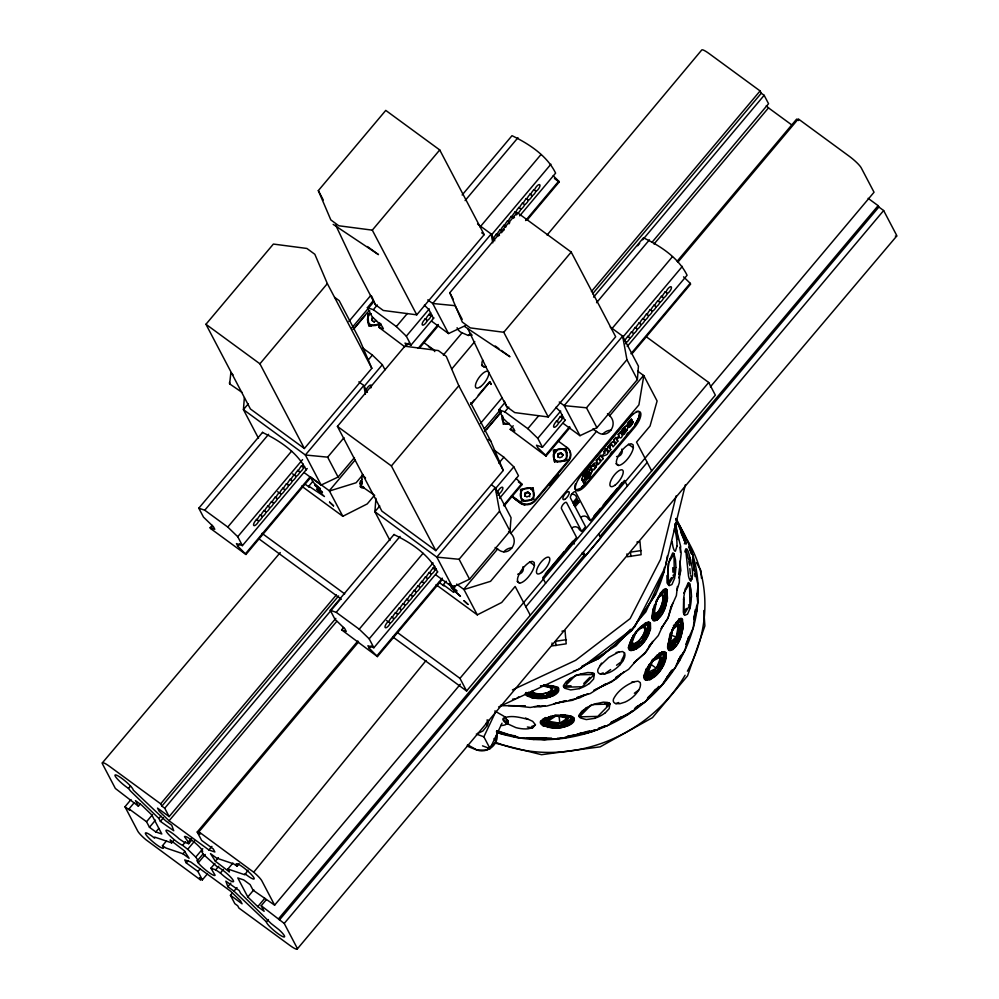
<?xml version="1.0" encoding="UTF-8"?>
<svg xmlns="http://www.w3.org/2000/svg" width="999" height="999" viewBox="0 0 999 999"><rect width="100%" height="100%" fill="white"/><g stroke="black" fill="none" stroke-linecap="round" stroke-linejoin="round"><path stroke-width="1.5" d="M685.689 549.512L688.536 576.248A16.446 3.034 87.4 0 0 690.946 580.881L692.544 575.749A16.446 3.921 79.2 0 0 691.483 564.085C690.671 561.6 687.112 541.108 684.864 551.947M680.094 561.463L679.308 582.667L676.96 590.047M680.419 552.372L680.644 546.316L674.962 523.688M674.4 531.343L674.525 528.259L675.948 534.428A16.446 3.921 79.2 0 1 676.96 546.053M689.772 565.609L690.084 557.904L688.573 559.89M247.977 870.154L244.905 874.799L227.909 869.03L232.929 863.061M244.355 397.714L243.431 409.615L258.504 438.311M375.936 498.351L374.887 511.738L389.96 540.447M435.801 574.875L452.609 587.187L469.555 579.195L510.014 531.068L511.051 517.682L495.267 487.612L491.558 484.89M563.174 423.376L579.982 435.689L596.927 427.697L637.387 379.583L638.436 366.183L622.639 336.114L610.264 327.048M660.302 593.056L664.822 589.847L666.458 590.971L667.045 599.537L665.771 605.594A16.446 6.706 -71.1 0 1 660.464 616.595L657.255 619.892L654.457 620.991A16.446 5.594 -62.9 0 1 652.035 616.395L653.134 608.453M676.985 546.103L675.374 551.236A16.446 3.034 87.4 0 1 672.964 546.69L672.015 541.433M668.056 569.929L667.757 582.429M683.628 599.575L683.328 612.062A16.434 4.433 -78.5 0 0 684.727 615.322L687.499 614.173L690.172 607.979M242.008 392.37L229.633 383.866L230.869 372.652L233.029 374.8M609.565 447.115L609.577 447.015A2.872 1.061 -53.8 0 0 609.577 447.402L610.751 449.625L608.591 452.197L607.38 449.962A6.031 2.223 -53.8 0 1 607.292 449.612A5.095 1.886 -53.8 0 1 607.28 449.213A4.346 1.611 -53.8 0 1 607.317 448.926A4.021 1.486 -53.8 0 1 607.817 447.44M664.447 567.345L663.923 571.89L645.841 611.863L636.638 622.327M677.409 586.513L676.373 595.604L670.766 608.004M678.771 574.388L679.457 568.331M679.807 565.297L681.168 553.171L679.844 547.127M695.329 609.602L693.281 627.784L685.789 644.33M696.865 595.966L698.064 585.352L692.432 559.64M650.174 627.584C648.601 637.674 641.483 648.925 630.869 650.636L629.083 649.787L628.321 647.814C630.968 637.974 637.861 625.948 648.339 623.126L649.687 624.288L650.174 627.584L643.493 638.985L633.366 650.361M659.178 653.071L663.361 652.684A16.446 5.757 -60.1 0 1 665.771 657.205L662.237 667.544A16.446 7.667 -55 0 1 654.208 677.135L649.887 679.67L646.365 680.282A16.446 6.344 -47.4 0 1 644.005 675.724L646.428 668.393M575.362 501.386L573.963 504.27L574.05 503.196L574.275 504.882L575.374 503.933L574.038 504.595L574.487 502.26L576.96 500.062L578.821 502.422L575.224 506.693L573.001 502.46L576.598 498.189A4.483 4.096 -27.7 0 0 571.378 494.368M637.637 371.091L643.806 375.661L638.91 404.87L490.559 581.318L463.986 589.535L456.618 584.09M651.997 618.231L654.357 605.132M653.096 617.282L661.9 609.715L665.322 590.796M656.68 599.762L653.271 618.706L663.186 610.177L666.87 589.81L665.584 589.335M667.819 646.415L670.192 633.316M667.557 647.876L668.831 648.339L672.252 629.42M676.261 637.05L678.508 624.587L672.452 629.795L670.192 642.27L676.261 637.05L670.641 634.989M668.656 646.927L677.472 639.36L680.893 620.429M668.831 648.339L678.746 639.822L682.429 619.442A16.459 4.658 -75.4 0 0 680.831 618.344L678.658 619.642L675.386 624.313A16.434 3.447 -68.1 0 0 672.065 631.231M371.903 320.092L372.377 317.557L372.302 320.854L371.903 320.092L374.338 322.352M525.187 492.932L525.112 496.228L525.187 492.932L527.709 491.895L530.144 494.155L527.709 491.895M529.67 496.69L529.745 493.394M558.154 453.721L558.079 457.018L558.154 453.721L560.676 452.684L563.111 454.945L560.676 452.684M562.712 454.183L562.237 456.718L559.715 457.754L557.679 456.256M629.495 424.775A8.566 3.172 -53.8 0 1 628.958 425.149A4.608 1.698 -53.8 0 1 628.696 425.324A3.659 1.349 -53.8 0 1 628.359 425.487A2.822 1.036 -53.8 0 1 628.021 425.574A2.46 0.912 -53.8 0 1 627.822 425.549L627.672 425.462A3.284 1.211 -53.8 0 1 627.522 425.174A3.109 1.149 -53.8 0 1 627.497 424.9A2.76 1.024 -53.8 0 1 627.534 424.587L627.459 424.4M582.255 478.359L582.217 478.059A7.318 2.71 -53.8 0 1 582.529 477.372L582.667 476.698A7.468 2.76 -53.8 0 1 587.075 470.379M676.123 495.879L660.539 559.378L630.107 618.643L575.674 660.314L512.437 689.934M685.401 484.69L664.984 567.844L634.552 627.11L580.119 668.781L498.613 706.967M669.867 559.403L672.702 552.996A16.459 3.272 90 0 1 673.988 553.97M685.426 589.048L688.261 582.642A16.459 3.272 90 0 1 689.547 583.616M630.057 422.065L629.82 422.952M671.228 606.206L668.006 618.106L661.326 628.433M678.87 577.959L680.881 570.516L679.919 561.288M678.221 660.626L684.902 650.287L688.523 636.912M693.756 617.582L697.777 602.709L696.815 593.481M652.846 611.525L657.242 599.75L662.649 591.146M625.474 429.732L625.299 430.519A2.772 1.024 -53.8 0 1 624.65 431.543A3.634 1.349 -53.8 0 1 624.4 431.868L623.863 432.33A4.358 1.611 -53.8 0 1 623.276 432.929M625.461 430.144L625.574 429.795A2.198 0.812 -53.8 0 0 625.611 429.495A3.059 1.136 -53.8 0 0 625.524 429.071A2.86 1.061 -53.8 0 0 625.337 428.883M629.358 425.874A3.159 1.174 -53.8 0 0 629.832 425.499A2.073 0.774 -53.8 0 0 630.319 425L630.681 424.038M674.6 578.334L671.927 584.527L669.168 585.664A16.434 4.433 -78.5 0 1 667.744 582.467M659.752 613.873L656.38 618.506L657.255 619.892L665.022 600.549A16.533 5.195 -69.3 0 0 665.197 590.496M670.666 649.562L673.438 648.451L680.581 630.194A16.533 5.195 -69.3 0 0 678.721 618.993M672.714 603.334L668.006 618.106L661.338 628.234M597.34 462.712L598.301 464.435L600.461 461.863L598.438 458.129L596.278 460.701L597.277 462.5L594.03 463.374C585.876 472.265 600.973 458.778 593.468 470.005C596.69 468.519 599.412 455.581 595.829 467.37M681.056 656.243L679.52 660.651L676.51 664.235M693.818 619.48L696.877 610.664L696.54 606.056M609.727 446.765L610.027 445.941A1.936 0.712 -53.8 0 1 610.289 445.579L610.539 445.304M362.125 483.204L361.089 485.989L374.7 495.342M629.095 646.153L633.566 634.777M648.738 623.888L642.032 640.946L628.533 647.577L629.62 648.351L636.326 631.281M629.62 648.351L643.119 641.72L650.386 623.239A16.459 5.719 -60.2 0 0 648.476 622.027M644.105 677.21L649.138 664.422M656.393 668.281L660.839 656.98L652.584 661.026L648.126 672.339L656.393 668.281L651.373 664.685M645.454 676.548L657.592 670.591L664.31 653.521M658.678 671.365L665.946 652.884L652.447 659.502L645.179 677.996L658.678 671.365L657.592 670.591M672.04 631.218L669.03 640.084L668.393 646.927A16.446 5.569 -64.1 0 0 670.641 649.6M634.415 681.593C625.948 684.964 617.682 690.721 613.511 699.025A16.446 6.656 -30.8 0 0 615.896 703.621L619.954 703.696L625.137 702.072A16.446 8.104 -38.2 0 0 635.327 694.63C638.049 691.408 641.545 687.075 640.259 682.604L638.061 681.168L631.63 682.18M362.063 481.68L361.089 485.989L362.337 474.787L365.559 477.997M582.717 476.835L582.754 476.76A7.468 2.76 -53.8 0 1 587.162 470.454M576.835 502.01L576.723 500.961L575.574 501.81L575.099 503.921L577.047 501.598M589.01 472.29A3.047 1.124 -53.8 0 0 588.748 472.115L591.146 468.494A7.468 2.76 -53.8 0 1 591.945 470.117A7.717 2.847 -53.8 0 1 591.87 470.754A7.468 2.76 -53.8 0 1 591.358 472.502L591.42 472.639A7.33 2.71 -53.8 0 1 591.046 473.464M662.662 625.923L658.291 635.576L649.088 646.041M680.806 655.356L675.187 667.757L667.007 677.06M648.189 635.489L650.586 628.796L650.386 623.239L638.236 629.208M663.748 665.134L666.146 658.441L665.946 652.884M502.01 723.189L490.047 748.601L483.866 736.825L495.829 711.413M632.742 421.815L632.842 421.965A2.997 1.111 -53.8 0 1 632.642 422.777L632.692 422.964A2.81 1.036 -53.8 0 1 632.529 423.364L632.467 423.501A3.072 1.136 -53.8 0 1 632.042 424.238M590.821 473.688L590.359 474.537A7.468 2.76 -53.8 0 1 586.913 478.883L584.265 483.791L583.154 481.78L585.751 477.185A3.047 1.124 -53.8 0 0 588.136 475.162A3.047 1.124 -53.8 0 0 589.11 472.527A3.222 1.186 -53.8 0 0 588.923 472.215A3.047 1.124 -53.8 0 0 588.661 472.052L588.748 472.115M645.491 671.291L648.463 666.146M662.837 607.467L667.045 599.537L665.022 600.549M678.408 637.112C681.568 632.305 685.102 625.099 681.293 619.73L680.381 619.492L675.861 622.702M627.035 429.832L626.81 430.232A5.969 2.21 -53.8 0 1 626.56 430.644A6.743 2.498 -53.8 0 1 625.099 432.629A9.191 3.397 -53.8 0 1 623.938 433.928L623.276 434.403A6.069 2.248 -53.8 0 1 622.752 434.852L622.389 433.778A6.494 2.398 -53.8 0 0 622.914 433.391L623.064 433.254A4.483 1.661 -53.8 0 0 623.376 432.992M636.363 649.013L638.823 644.53L634.015 648.388A16.533 6.106 -53.8 0 1 630.019 649.787M623.451 430.082L622.502 431.106A5.045 1.861 -53.8 0 0 622.24 431.493A6.256 2.31 -53.8 0 0 621.84 432.155L621.69 432.417M601.51 663.124L597.951 669.38A16.446 6.656 -30.8 0 0 600.337 673.975L604.395 674.063L609.577 672.427A16.446 8.104 -38.2 0 0 619.755 664.997M582.167 479.77A7.58 2.797 -53.8 0 0 582.679 480.744A7.468 2.76 -53.8 0 0 583.304 480.931L585.339 477.21A3.047 1.124 -53.8 0 1 585.052 476.098A3.134 1.161 -53.8 0 1 585.664 474.575A3.047 1.124 -53.8 0 1 586.188 473.826M585.476 477.197A3.047 1.124 -53.8 0 1 585.214 475.849A3.134 1.161 -53.8 0 1 585.639 474.837A3.047 1.124 -53.8 0 1 586.276 473.888A3.134 1.161 -53.8 0 1 586.788 473.264A3.047 1.124 -53.8 0 1 587.387 472.714A3.134 1.161 -53.8 0 1 588.349 472.127L590.921 467.557L589.822 465.546L587.062 470.417L589.822 465.546M584.265 483.791L583.241 481.843L585.839 477.247M654.382 674.175L649.575 678.034L649.887 679.67L659.053 668.618L665.746 657.23M609.977 446.228L610.127 446.004A1.936 0.712 -53.8 0 1 610.389 445.641L610.626 445.367A1.761 0.649 -53.8 0 1 611.001 444.992L611.475 444.717A1.773 0.662 -53.8 0 1 611.688 444.692M633.741 635.564L630.806 640.746L629.22 646.128A16.434 6.319 -47.5 0 0 630.469 649.288L635.214 649.113L641.708 644.542M649.3 665.209L646.365 670.391L644.792 675.774A16.434 6.319 -47.5 0 0 646.028 678.92L650.786 678.758L657.267 674.188M668.843 562.337L673.975 554.083L672.589 553.958M667.819 583.491L671.478 577.597M675.961 567.494L675.511 559.989L673.975 554.083L674.337 575.374L668.468 584.802L668.106 563.511M683.678 593.156L689.535 583.728L688.149 583.603M684.115 611.95L686.313 608.416M691.533 597.14L691.083 589.635L689.535 583.728L689.897 605.007L684.04 614.435L683.753 597.714M652.971 641.346L646.278 651.673L633.978 662.787M672.364 669.655L663.174 683.865L647.527 698.001M664.585 569.455A147.565 134.915 -27.7 0 1 655.556 594.393L632.192 629.857L599.45 658.054L584.015 665.322M652.16 642.17L644.642 653.571L634.115 662.637M655.556 594.393L631.743 630.369L598.289 658.803L581.693 666.395M671.291 670.841L661.088 686.263L648.401 697.052M678.096 660.564L684.902 650.287M608.891 445.704L608.741 445.929A5.082 1.886 -53.8 0 0 608.091 446.94M622.714 430.994L622.589 431.181A5.045 1.861 -53.8 0 0 622.202 431.768A6.256 2.31 -53.8 0 0 621.927 432.217M675.324 643.518L670.654 649.8M630.444 424.65L630.219 424.937A2.073 0.774 -53.8 0 1 629.732 425.437M631.718 424.725L631.368 424.987A5.27 1.948 -53.8 0 1 631.018 425.586A4.983 1.836 -53.8 0 1 630.444 426.211A4.158 1.536 -53.8 0 1 630.032 426.598L629.882 426.723A5.07 1.873 -53.8 0 1 629.308 427.147A6.094 2.248 -53.8 0 1 629.02 427.335L628.933 427.26A6.094 2.248 -53.8 0 0 629.37 426.985A5.07 1.873 -53.8 0 0 629.795 426.648L629.932 426.536A4.158 1.536 -53.8 0 0 630.357 426.148A4.783 1.773 -53.8 0 0 630.931 425.524M655.094 620.154L656.38 618.506A16.533 5.195 -69.3 0 1 654.283 620.129M460.364 684.228L274.625 905.144L261.813 880.756A12.75 2.11 40.1 0 0 253.696 872.214L426.024 660.576M623.813 428.084A7.88 2.91 -53.8 0 0 623.239 428.733L621.815 430.419A6.768 2.51 -53.8 0 0 621.39 431.093M623.164 428.833L622.777 429.308A8.154 3.022 -53.8 0 0 622.227 430.02L621.615 430.944A5.757 2.123 -53.8 0 0 621.116 431.793L621.628 432.767M619.792 664.997C622.477 661.738 625.986 657.442 624.7 652.971L622.502 651.523L616.071 652.534M599.987 665.671L608.766 657.417L618.856 651.947M547.077 235.065L701.773 49.95A12.75 2.11 40.1 0 1 709.128 53.596L760.089 90.934L761.288 93.219L764.148 95.317L768.556 103.709L652.085 242.22M297.227 949.05L696.64 472.564L896.64 236.139M205.944 324.275L273.376 244.068L306.868 248.451L314.835 254.283L327.347 283.616L371.815 368.306L304.383 448.514L250.412 408.966L205.944 324.275L259.915 363.811L304.383 448.514M416.77 314.835L372.302 230.145L338.811 225.774L330.844 219.93L318.331 190.609L385.764 110.402L439.735 149.95L484.203 234.64L416.77 314.835L383.279 310.464L375.312 304.633L355.194 266.308L335.652 225.05M259.915 363.811L327.347 283.616M372.302 230.145L439.735 149.95M248.301 403.821L243.431 409.615L305.369 454.995L321.154 485.052L338.087 477.06L354.47 457.579M348.888 321.478L370.741 295.492M212.15 525.324L210.152 527.709L214.785 529.283L213.449 526.748L203.484 517.107L198.801 508.191L262.637 432.28M380.744 324.825L378.733 327.21L383.366 328.783L382.03 326.248L372.065 316.596L367.395 307.68L373.376 300.562M462.137 195.005L512 135.689C528.883 143.781 547.14 155.682 555.606 173.127L519.705 215.834M351.873 327.859L372.577 303.234M353.059 329.495L366.633 313.349A10.39 9.503 -27.7 0 1 369.755 310.789M354.071 328.646L364.735 315.959M198.801 508.191L204.77 510.214L268.594 434.303M367.395 307.68L373.351 309.702L377.335 304.957M465.097 200.587L517.957 137.712M310.789 477.372L245.966 554.47L210.577 528.533L212.575 526.161M307.242 468.531L242.42 545.629L237.737 536.713L227.772 527.06L291.596 451.148M368.394 359.815L372.377 355.07L362.687 347.977M433.941 317.844L411.001 345.117L406.318 336.201L396.353 326.561L407.33 313.511M480.132 226.923L540.958 154.57M237.737 536.713L302.56 459.615M364.398 386.076L382.342 364.722L372.377 355.07M406.318 336.201L429.258 308.928M491.083 235.389L550.924 164.211M337.412 426.398L404.845 346.203L438.336 350.574L446.303 356.418L458.816 385.739L503.271 470.442L435.839 550.636L381.868 511.101L337.412 426.398L391.383 465.946L435.839 550.636M548.239 416.97L503.771 332.28L470.279 327.897L462.312 322.065L449.8 292.732L517.232 212.525L571.203 252.073L615.671 336.763L548.239 416.97L514.735 412.587L506.78 406.755L486.65 368.431L467.769 328.546M245.966 554.47L237.787 546.141L239.797 543.756M408.379 343.244L406.368 345.642L405.032 343.094L411.001 345.117M245.542 553.646L309.802 477.21M418.144 348.364L438.224 324.475M525.586 220.567L558.728 181.156L553.196 175.787M358.853 381.855L363.811 385.489L305.369 454.995L327.647 457.155L344.018 437.687M419.543 348.039L438.486 325.499M527.247 219.93L559.165 181.98L558.728 181.156M304.608 483.791L309.415 487.312L308.816 486.163L312.712 481.53M373.963 495.904L367.22 503.933L342.819 516.296L329.295 490.746L355.207 459.927M443.356 355.095L462.087 332.817L467.594 335.189L472.215 335.102M363.024 474.525L356.106 482.754L329.52 490.971M452.035 368.656L474.787 341.596M391.383 465.946L458.816 385.739M503.771 332.28L571.203 252.073M128.496 788.411A11.788 1.948 40.1 0 1 115.459 776.56A11.788 1.948 40.1 0 1 122.627 778.995A11.788 1.948 40.1 0 1 133.179 789.997L165.609 820.741L171.741 825.236L173.739 830.731L160.402 821.39L158.866 818.456L130.457 790.958L128.496 788.411L130.507 786.026M207.38 873.9L202.36 879.882L199.488 877.771L200.687 880.069L145.891 839.697A12.75 2.11 40.1 0 1 137.775 831.156L124.962 806.755L130.994 799.587M379.757 505.956L374.887 511.738L436.825 557.117L452.609 587.187M124.962 806.755L129.745 810.264L129.021 808.89L134.041 802.921M470.641 404.245L474.425 399.75M478.209 395.254L489.56 381.743L491.008 384.503M471.141 404.333L490.059 381.83L491.233 384.053M335.814 618.381L169.143 816.608L164.748 808.228L161.875 806.131L160.677 803.833L109.715 766.495A12.75 2.11 40.1 0 0 102.56 764.073L115.36 788.461L138.374 806.168L140.384 803.783M160.677 803.833L336.376 594.867M480.369 423.588L502.222 397.602M591.408 291.546L760.089 90.934M138.374 806.168L135.452 800.611L141.833 805.269L151.798 814.922L161.801 833.978L155.832 831.955L149.463 827.284L146.541 821.727L152.572 814.56M161.875 806.131L338.586 595.953M592.607 293.831L761.288 93.219M343.619 627.459L341.608 629.845L346.241 631.418L344.917 628.87L334.952 619.23L330.269 610.314L394.093 534.403M513.211 425.761L510.189 429.333L514.835 430.906L513.498 428.371L503.533 418.731L498.851 409.815L504.832 402.697M593.593 297.128L643.456 237.824C660.351 245.916 678.596 257.804 687.075 275.262L627.235 346.428M164.748 808.228L340.447 599.25M637.649 245.779L639.647 243.394M642.669 239.81L764.148 95.317M149.463 827.284L155.494 820.117M484.365 428.758L500.137 410.002M158.866 818.456L160.876 816.071M484.615 431.518L501.098 411.913M486.588 429.508L501.136 412.212M160.402 821.39L163.424 817.806M330.269 610.314L336.226 612.337L400.062 536.426M498.851 409.815L504.807 411.838L508.803 407.093M596.565 302.709L649.425 239.847M155.832 831.955L158.841 828.371M357.879 640.971L197.228 832.03L201.636 840.409L213.262 848.925L214.86 851.985L208.891 849.962L169.081 820.791L336.75 621.366M654.033 244.018L768.493 107.88L766.283 105.744M173.689 840.484L171.691 842.869L154.683 837.1L154.62 838.173A11.788 1.948 40.1 0 0 145.479 833.753A11.788 1.948 40.1 0 0 157.467 845.354A11.788 1.948 40.1 0 0 162.45 845.741L166.458 840.958M437.699 571.84L373.876 647.752L369.193 638.836L359.228 629.195L423.064 553.284M498.851 463.136L503.846 457.205L494.155 450.112M565.397 419.967L542.457 447.252L537.787 438.336L527.822 428.683L538.786 415.634M611.588 329.058L672.427 256.693M191.708 840.109L188.699 843.693L183.878 842.057L179.221 838.91A11.788 1.948 40.1 0 0 167.183 830.256A11.788 1.948 40.1 0 0 170.242 836.101A11.788 1.948 40.1 0 0 182.58 845.304L185.589 841.72M188.699 843.693L188.361 842.02L191.383 838.436M677.16 261.226L796.64 119.118L798.551 120.529M197.228 832.03L200.1 834.128L198.901 831.842L358.541 641.97M677.821 262.238L798.313 118.931L849.275 156.281A12.75 2.11 40.1 0 1 861.225 167.844L874.038 192.245L710.376 386.888M162.45 845.741L165.959 848.014L182.967 853.783L184.965 851.398M214.91 863.436L210.889 868.206L215.097 875.211A11.788 1.948 40.1 0 1 208.217 872.002A11.788 1.948 40.1 0 1 198.214 862.836L196.89 860.564L197.864 860.102L195.742 857.105L187.687 849.312L194.718 840.958M369.193 638.836L433.029 562.924M494.855 489.385L513.811 466.845L503.846 457.205M537.787 438.336L560.714 411.051M622.552 337.512L682.392 266.346M202.36 879.882L197.952 871.49L186.326 862.974L188.336 860.589M442.257 579.495L377.435 656.593L369.255 648.276L371.253 645.878M195.742 857.105L202.772 848.75M499.537 498.301L518.481 475.761L513.811 466.845M197.864 860.102L202.884 854.133M208.891 849.962L211.913 846.378M198.214 862.836L205.245 854.482M376.998 655.769L442.27 578.134M503.571 505.394L521.603 483.778L516.071 478.421M569.954 427.622L546.016 456.093L545.579 455.269L569.68 426.598M630.943 353.746L690.197 283.279L683.553 276.848M459.103 559.29L499.562 511.163L495.267 487.612L436.825 557.117L459.103 559.29L469.555 579.195M559.253 401.998L564.198 405.631L586.475 407.792L626.935 359.677L622.639 336.114L564.198 405.631L579.982 435.689M504.083 505.956L522.04 484.602L521.603 483.778M632.779 352.897L690.621 284.103L690.197 283.279M197.952 871.49L199.962 869.105M439.061 582.355L443.868 585.876L443.269 584.727L446.191 581.256M227.909 869.03L229.445 871.965L215.384 861.238L218.394 857.654M210.889 868.206L215.709 869.842L218.719 866.258M215.709 869.842L220.367 873.001L223.389 869.417M549.25 485.264L557.979 474.887M549.438 485.389L552.347 481.93M555.257 478.471L558.154 475.012M463.761 589.31L497.639 549.013C508.191 558.354 520.279 542.407 510.789 533.379A10.627 9.715 -27.7 0 0 508.566 531.456M510.789 533.379L596.54 431.381C607.092 440.721 619.193 424.775 609.69 415.746A10.627 9.715 -27.7 0 0 607.467 413.823M609.69 415.746L643.581 375.449M215.384 861.238L210.502 853.633L216.633 858.116L233.629 863.885L237.15 866.17L239.148 863.773M227.847 886.675L225.849 881.168L239.186 890.521L240.722 893.456L271.091 923.501L279.146 929.844A11.788 1.948 40.1 0 1 284.29 936.987A11.788 1.948 40.1 0 1 274.188 930.693A11.788 1.948 40.1 0 1 266.408 921.915L233.978 891.158L227.847 886.675L230.856 883.091M583.953 470.941L585.951 468.568M588.948 465.01L590.946 462.624M594.942 457.879L596.94 455.494M599.937 451.935L601.935 449.562M604.932 445.991L606.93 443.618M610.926 438.861L612.924 436.488M615.921 432.929L617.919 430.544M620.916 426.985L622.914 424.612M625.911 421.041L627.909 418.668M266.233 899.762L261.214 905.731L284.228 923.438L297.028 947.839A12.75 2.11 40.1 0 1 289.872 945.404L238.911 908.066L237.712 905.781L234.852 903.683L230.444 895.291L232.455 892.906M233.978 891.158L236.988 887.574M606.031 449.113L608.041 452.834C607.654 456.356 599.537 454.995 603.084 458.741L600.923 461.138L599 457.467L600.849 455.282C603.683 458.404 608.578 442.033 604.045 451.635M613.673 440.022L615.684 443.756L613.673 440.022L615.834 437.462L616.645 438.911L619.018 436.088L618.206 434.627L620.454 432.13L618.206 434.627M591.545 466.508L594.118 463.449M598.538 458.204L596.278 460.701M613.761 440.097L615.921 437.525M616.645 438.911L619.018 436.088M615.596 443.693L617.844 441.183L617.057 439.785C619.43 434.066 620.067 441.133 622.377 435.789L620.367 432.067M613.136 441.758L613.236 441.745A3.834 1.411 -53.8 0 1 613.511 441.758L613.686 441.845A5.557 2.06 -53.8 0 1 613.998 442.157L615.197 444.33L613.036 446.903L611.825 444.755M589.385 478.808L591.383 476.436M610.364 453.858L612.362 451.486M626.348 434.852L628.346 432.48M261.214 905.731L264.136 911.3L257.767 906.63L247.802 896.99L253.821 889.822M257.767 906.63L264.785 898.276M545.342 573.888L564.26 551.386M566.146 549.138L572.764 541.271L574.213 544.018M593.743 516.308L600.374 508.441M603.209 505.069L617.394 488.186M619.293 485.939L622.127 482.567M572.04 527.797A4.845 4.421 -27.7 0 1 579.408 529.707L581.668 531.368L585.564 526.735L570.466 497.977A4.008 1.486 -53.8 0 1 572.252 493.506A4.008 1.486 -53.8 0 1 575.561 491.92L590.659 520.666L624.525 480.394L627.434 485.939M708.703 382.48L715.346 395.142L466.595 690.996L459.952 678.346L708.703 382.48L646.078 336.601M525.836 606.78L647.215 462.412M266.408 921.915L268.419 919.517M278.733 918.568L584.964 554.358M600.024 536.438L878.133 205.669L868.131 198.326M581.668 553.234L585.352 555.931L600.649 537.762L598.638 533.941M279.445 919.942L878.858 207.03L878.133 205.669M284.228 923.438L883.64 210.539L878.858 207.03M647.439 698.825L655.469 689.285M609.602 444.78L610.052 444.255A8.342 3.084 -53.8 0 1 610.664 443.581L610.851 443.381A5.919 2.185 -53.8 0 1 611.388 442.869A5.195 1.923 -53.8 0 1 611.863 442.457L612.012 442.345A3.884 1.436 -53.8 0 1 613.036 441.783L613.324 441.808A3.834 1.411 -53.8 0 1 613.598 441.82M102.36 762.861L280.244 552.572M678.209 620.791L671.44 632.404L667.632 646.003A16.446 5.594 -62.9 0 0 670.017 650.611L672.814 649.537L676.036 646.266A16.446 6.706 -71.1 0 0 681.306 635.239L682.617 629.183L680.581 630.194M643.493 638.985L649.163 632.392L647.09 632.829A16.533 6.106 -53.8 0 0 648.613 623.501M659.053 668.618L664.722 662.025L662.662 662.474A16.533 6.106 -53.8 0 0 661.788 651.81M630.494 629.308L616.183 645.591L577.759 669.867L573.401 671.116M636.813 660.002L628.633 669.305L615.821 677.397M658.828 686.363L645.529 701.485L635.277 707.966M630.182 421.74L630.381 421.678A3.721 1.374 -53.8 0 1 630.756 421.303A4.908 1.811 -53.8 0 1 631.493 420.679A6.606 2.435 -53.8 0 1 631.83 420.442L631.256 419.38A6.718 2.485 -53.8 0 0 630.569 419.992A7.43 2.747 -53.8 0 0 630.019 420.554L629.832 420.754A9.715 3.596 -53.8 0 0 629.158 421.528M577.872 500.611L577.235 501.298L577.709 500.224L576.598 498.189M566.433 682.929L570.466 678.821M571.041 685.814L563.399 686.001L563.886 687.225L574.999 675.923M583.766 683.491L589.822 677.334M593.856 673.226L594.343 674.437L582.23 686.763L563.886 687.225M587.037 707.429L578.958 715.646L579.445 716.857L597.789 716.395L609.914 704.083L609.427 702.871L604.832 702.984M579.445 716.857L591.57 704.545M606.393 705.943L608.416 703.895M640.671 626.947L645.491 622.976L648.501 622.002M656.231 656.593L661.051 652.622L664.06 651.648A16.459 5.719 -60.2 0 1 665.971 652.846M623.738 434.115L623.364 434.465A6.069 2.248 -53.8 0 1 622.839 434.915L622.839 434.915M623.925 671.877L616.096 678.945L595.904 689.447M640.821 704.07L632.991 711.138L611.45 722.327M673.438 648.451L677.397 644.043A16.434 6.756 -71.7 0 0 680.843 637.175L683.054 628.021L682.429 619.442L672.514 627.971M495.854 736.226L495.916 742.02L486.525 750.137L476.91 749.999A177.085 161.9 -27.7 0 1 467.033 746.003M660.089 594.068L664.485 590.284M658.054 597.377L666.87 589.81L667.494 598.376L665.247 607.517A16.434 6.756 -71.7 0 1 661.837 614.435L657.879 618.818L655.107 619.917M673.438 625.611L681.156 618.98M621.253 673.713L611.9 681.768L593.668 690.359M632.255 710.776L627.634 714.697L611.038 722.302M634.552 708.815L638.011 705.868M545.442 717.532L540.659 721.116A16.446 5.919 1.6 0 0 543.069 725.699L553.508 728.221A16.446 7.755 -4 0 0 565.859 726.36L570.429 724.013L572.902 721.266L572.939 718.693L570.441 716.695L563.086 714.909M589.285 683.666L593.606 679.058L594.343 674.437A16.459 6.631 -27.9 0 0 591.982 672.814M604.845 713.298L609.165 708.691L609.914 704.083A16.459 6.631 -27.9 0 0 607.542 702.447L603.396 702.16L596.391 703.671M631.505 419.305L631.343 419.443A6.718 2.485 -53.8 0 0 630.656 420.067A7.43 2.747 -53.8 0 0 630.107 420.616L629.919 420.816A9.715 3.596 -53.8 0 0 629.245 421.59A6.181 2.285 -53.8 0 0 628.808 422.14A4.183 1.548 -53.8 0 0 628.433 422.652A3.272 1.211 -53.8 0 0 627.896 423.564M548.988 717.856L546.903 719.517A10.115 3.821 -5 0 0 558.541 723.401A10.115 3.821 -5 0 0 564.735 716.87L561.326 716.021A10.115 3.821 -5 0 0 550.037 717.369M378.409 324.875L380.057 323.589M556.868 450.674L553.796 454.67L553.558 450.362L565.821 448.539L566.97 452.709M564.185 461.038L565.834 459.74M531.218 500.249L532.867 498.951M656.493 656.58L660.327 653.646L663.361 652.684M517.057 698.139L518.731 696.89M629.832 424.388L629.395 424.712A8.566 3.172 -53.8 0 1 628.87 425.087M616.558 665.247L623.251 660.339L621.303 660.214M634.353 693.256L638.811 689.984M631.006 422.003L630.019 422.727M604.395 674.063L610.626 669.567M646.365 680.282L649.575 678.034A16.533 6.106 -53.8 0 1 645.579 679.432M632.03 420.304L631.73 420.379A6.606 2.435 -53.8 0 0 631.405 420.616A4.908 1.811 -53.8 0 0 630.806 421.116A3.721 1.374 -53.8 0 0 630.294 421.615M526.161 692.482L526.286 693.793L528.896 692.107M527.634 692.732L545.429 695.866L558.478 687.399M526.286 693.793L545.554 697.19L558.616 688.723C559.852 692.295 555.506 694.642 552.872 695.953M568.443 725.599C571.066 724.275 575.424 721.927 574.175 718.368L561.126 726.835L541.845 723.438L541.72 722.115L550.849 716.196M541.845 723.438L553.596 715.821M559.79 723.214L567.769 718.031L555.981 715.958L547.989 721.128L559.79 723.214L559.04 715.571M541.72 722.115L560.988 725.511L572.739 717.894M570.666 678.483L566.296 681.555L563.661 685.289A16.434 6.518 -14.9 0 0 564.822 688.286L570.716 689.934L579.495 688.648M586.226 708.129L581.855 711.201L579.233 714.934A16.434 6.518 -14.9 0 0 580.382 717.919L586.276 719.58L595.067 718.293M605.569 683.865L590.209 693.581L577.147 697.339M621.191 716.857L607.105 725.761L598.401 728.271M629.857 422.827L631.093 422.065A5.907 2.185 -53.8 0 1 631.405 421.853A4.483 1.661 -53.8 0 1 631.78 421.64M629.02 427.335L628.983 425.986A5.02 1.861 -53.8 0 0 629.27 425.811M628.92 426.148L629.07 426.061A5.02 1.861 -53.8 0 0 629.482 425.786M594.867 730.094L592.182 731.593L579.832 733.241M636.4 706.892L644.442 702.409M587.824 693.643L579.745 697.839L569.168 700.262M604.72 725.823L596.64 730.032L564.922 737.287M436.088 584.677L477.285 614.86L501.673 602.497L515.159 586.45L530.282 615.247M641.208 626.435L647.951 623.126M655.419 656.743L663.511 652.772M431.718 321.253L448.526 333.566L465.472 325.574M583.841 694.979L572.614 700.274L555.956 703.096M656.655 655.356L660.327 653.646M477.634 733.466L482.829 731.043L487.262 725.549A14.585 13.324 -27.7 0 0 488.573 720.316M378.746 324.987L381.056 323.926M564.522 461.151L566.833 460.077L565.821 448.539L562 449.075M594.455 729.894L587.537 733.066L567.507 736.151M543.156 719.03L553.721 716.021L566.033 715.634M550.337 696.74L554.87 694.367L557.342 691.62L557.367 689.048L554.882 687.05L546.053 684.902M684.278 543.793L685.589 543.231L684.34 539.185M373.938 321.591L376.461 320.554M558.553 454.483L561.076 453.446M525.586 493.693L528.109 492.657M529.27 495.929L526.748 496.965L524.712 495.467M600.312 674L603.221 672.876M615.871 703.646L618.781 702.522M525.037 693.855A16.446 5.919 1.6 0 0 527.497 696.053L532.005 697.777L547.714 695.379L553.596 693.269A16.533 6.256 -5 0 0 557.255 687.724M556.081 726.086L548.988 725.911L547.564 727.409L563.274 725.012L569.155 722.901A16.533 6.256 -5 0 0 572.814 717.369M631.892 421.478L632.08 421.516A2.997 1.111 -53.8 0 1 632.504 421.503L632.604 421.528A3.447 1.274 -53.8 0 1 632.717 421.74L632.854 422.053A2.997 1.111 -53.8 0 1 632.742 422.839M549 717.132L544.418 718.93L541.645 721.678A16.434 5.944 1.2 0 0 542.807 724.575L548.826 727.322L557.991 728.034M591.458 466.446L595.092 465.309M580.831 674.025L587.837 672.514L592.032 672.777M565.534 700.674L546.678 706.106L537.462 706.018M589.685 730.769L563.573 738.286L557.43 738.224M545.004 705.794L540.471 706.83L534.34 706.58M554.07 703.721L566.146 700.948M561.9 737.974L557.367 739.01L526.685 737.761M539.298 705.931L530.207 707.479L513.748 705.619M512.499 699.2L514.997 698.788M552.097 738.523L544.38 739.71L529.258 737.687M370.854 313.736L367.782 314.198L367.944 317.07M379.52 324.151L368.806 325.736L368.219 322.877M509.39 423.401L503.259 424.3L502.497 415.646M553.995 459.041L554.582 461.9L566.833 460.077M533.616 490.534L532.842 487.749L520.591 489.572L520.754 492.445M636.875 542.082L639.972 541.62L641.121 554.707L627.235 556.768L626.972 553.858M641.321 550.549L630.519 552.147L630.906 556.518M561.95 631.193L565.034 630.731L566.196 643.818L552.297 645.878L552.047 642.969M566.396 639.66L555.594 641.271L555.981 645.629M547.714 695.379L554.87 694.367L553.596 693.269M563.274 725.012L570.429 724.013L569.155 722.901M545.879 737.799L533.541 739.447L527.484 737.936M500.736 725.461C503.696 725.736 509.715 724.275 507.604 720.092L507.954 721.016L503.821 716.183L494.78 710.988M370.542 313.973L367.782 314.198L368.806 325.736L371.678 326.024M556.318 450.137L553.558 450.362L554.582 461.9M523.351 489.348L520.591 489.572L521.603 501.111L533.866 499.288L532.842 487.749M616.57 456.618C620.441 456.905 623.451 452.609 621.915 449.063M517.669 574.238C521.54 574.537 524.55 570.242 523.014 566.683M645.279 623.351L648.339 623.126M541.47 685.976L550.474 685.988M544.218 685.626L551.71 685.701L556.193 686.763A16.459 6.406 -11.6 0 1 558.591 688.723L542.295 685.851M575.998 674.899L594.343 674.437M593.094 704.507L609.914 704.083M542.42 698.388L533.266 697.677L527.21 694.942A16.434 5.944 1.2 0 1 525.986 692.632M502.16 705.669L525.187 705.893M551.286 738.161L519.068 737.861L496.965 730.719M540.509 696.44L527.46 696.066M543.019 725.711L548.988 725.911A16.533 6.256 -5 0 1 541.108 723.026M583.354 480.956L583.216 480.881A7.468 2.76 -53.8 0 1 582.105 479.845A7.43 2.747 -53.8 0 1 582.167 478.284A7.468 2.76 -53.8 0 0 582.167 479.745M500.586 705.207L503.646 705.331M508.254 705.519L525.124 706.206M519.018 737.449L515.946 737.324L496.69 730.956M672.951 575.237L674.337 575.374M688.511 604.882L689.897 605.007M515.646 735.876L502.022 734.053L496.428 731.468M527.36 727.01L532.617 727.771L535.476 724.787L532.667 721.315L525.474 718.019M308.816 486.163L324.438 496.515L316.633 488.936L322.427 492.619L321.853 491.533L314.585 485.039L320.379 488.723M577.147 500.124L577.147 500.124A2.597 0.962 -53.8 0 0 575.162 501.311M543.656 684.79L557.005 687.137M560.701 714.697L571.078 716.52M554.895 714.972L574.175 718.368A16.459 6.406 -11.6 0 0 571.678 716.445M508.141 723.463L505.619 722.901L515.834 727.597A16.446 6.931 12.3 0 0 528.034 728.808L532.617 727.771L531.855 726.323A16.533 5.42 10.7 0 0 535.202 724.712M494.617 742.981L541.533 754.695L600.187 746.84L652.447 717.657L687.524 675.898L704.882 625.911L703.783 610.539M528.221 719.392C520.267 717.569 511.013 714.647 503.259 718.331A16.446 4.933 17 0 0 505.681 722.914M542.457 447.252L536.5 445.229L537.837 447.764L545.579 455.269M262.487 432.442C279.383 440.534 297.627 452.422 306.106 469.88M393.956 534.565C410.851 542.657 429.095 554.557 437.562 572.002M242.42 545.629L236.451 543.606L237.787 546.141M373.876 647.752L367.919 645.729L369.255 648.276M661.9 609.715L663.186 610.177M677.472 639.36L678.746 639.822M476.323 734.065L483.866 736.825M482.505 745.841L490.047 748.601M571.753 716.408L567.27 715.346L559.777 715.272A16.446 4.745 -6.3 0 0 548.801 717.057M320.292 488.686L313.112 482.192L310.277 476.81L329.295 490.746M486.026 366.396A12.987 4.808 -53.8 0 1 484.04 366.895L482.155 365.846L481.918 362.849A12.987 4.808 -53.8 0 1 482.704 360.052M618.493 465.459L616.62 464.41L616.371 461.413A12.987 4.808 -53.8 0 1 622.414 449.95A12.987 4.808 -53.8 0 1 631.231 443.756L633.104 444.805L633.354 447.802A12.987 4.808 -53.8 0 1 627.31 459.265A12.987 4.808 -53.8 0 1 618.493 465.459L616.021 463.648M519.592 583.091L517.719 582.042L517.47 579.045A12.987 4.808 -53.8 0 1 523.513 567.582A12.987 4.808 -53.8 0 1 532.317 561.388L534.203 562.437L534.44 565.422A12.987 4.808 -53.8 0 1 528.409 576.898A12.987 4.808 -53.8 0 1 519.592 583.091L517.12 581.281M467.495 744.73L476.91 749.999A14.585 13.324 -27.7 0 0 491.545 747.464A14.585 13.324 -27.7 0 0 497.052 734.14M588.361 472.677L588.486 472.764A2.385 0.874 -53.8 0 1 588.661 473.151A2.36 0.874 -53.8 0 1 588.486 473.976L588.411 474.163A2.385 0.874 -53.8 0 1 586.475 476.498A2.385 0.874 -53.8 0 1 585.551 475.836A2.248 0.837 -53.8 0 1 585.664 475.487A2.385 0.874 -53.8 0 1 586.563 473.938L586.788 473.663A2.36 0.874 -53.8 0 1 587.662 472.914L587.737 472.877A2.423 0.899 -53.8 0 1 588.086 472.652L588.186 472.639A2.348 0.874 -53.8 0 1 588.361 472.677A2.385 0.874 -53.8 0 1 588.573 473.076A2.348 0.874 -53.8 0 1 588.324 474.1A2.373 0.874 -53.8 0 1 587.787 475.024A2.385 0.874 -53.8 0 1 585.564 476.523A2.385 0.874 -53.8 0 1 586.475 473.863L586.7 473.601A2.348 0.874 -53.8 0 1 587.662 472.802A2.385 0.874 -53.8 0 1 588.174 472.714L588.224 472.702A2.235 0.824 -53.8 0 1 588.448 472.752M452.51 585.801L454.845 587.287L454.133 586.063M642.032 640.946L643.119 641.72M768.493 107.88L792.132 125.2M554.445 178.521L559.165 181.98M533.578 189.573L535.939 191.296A4.133 1.523 -53.8 0 0 539.66 186.888A4.133 1.523 -53.8 0 0 538.561 184.778A4.133 1.523 -53.8 0 0 534.84 189.223A4.133 1.523 -53.8 0 0 531.093 193.681A4.133 1.523 -53.8 0 0 527.347 198.139A4.133 1.523 -53.8 0 0 523.601 202.585A4.133 1.523 -53.8 0 0 519.855 207.043A4.133 1.523 -53.8 0 0 516.108 211.501A4.133 1.523 -53.8 0 0 512.362 215.959A4.133 1.523 -53.8 0 0 508.616 220.417A4.133 1.523 -53.8 0 0 504.87 224.875A4.133 1.523 -53.8 0 0 501.123 229.32A4.133 1.523 -53.8 0 0 497.377 233.778A4.133 1.523 -53.8 0 0 493.631 238.237A4.133 1.523 -53.8 0 0 492.607 238.923M665.034 291.696L667.394 293.431A4.133 1.523 -53.8 0 0 671.128 289.011A4.133 1.523 -53.8 0 0 670.017 286.913A4.133 1.523 -53.8 0 0 666.308 291.358A4.133 1.523 -53.8 0 0 662.562 295.804A4.133 1.523 -53.8 0 0 658.816 300.262A4.133 1.523 -53.8 0 0 655.069 304.72A4.133 1.523 -53.8 0 0 651.323 309.178A4.133 1.523 -53.8 0 0 647.577 313.636A4.133 1.523 -53.8 0 0 643.831 318.082A4.133 1.523 -53.8 0 0 640.084 322.54A4.133 1.523 -53.8 0 0 636.338 326.998A4.133 1.523 -53.8 0 0 632.592 331.456A4.133 1.523 -53.8 0 0 628.846 335.914A4.133 1.523 -53.8 0 0 625.099 340.359A4.133 1.523 -53.8 0 0 624.063 341.059M529.832 194.031L532.192 195.754A4.133 1.523 -53.8 0 0 535.939 191.296M661.288 296.154L663.648 297.877A4.133 1.523 -53.8 0 0 667.394 293.431M526.086 198.476L528.446 200.212A4.133 1.523 -53.8 0 0 532.192 195.754M657.542 300.612L659.902 302.335A4.133 1.523 -53.8 0 0 663.648 297.877M522.34 202.934L524.7 204.67A4.133 1.523 -53.8 0 0 528.446 200.212M653.796 305.07L656.156 306.793A4.133 1.523 -53.8 0 0 659.902 302.335M518.593 207.392L520.954 209.116A4.133 1.523 -53.8 0 0 524.7 204.67M650.049 309.515L652.409 311.251A4.133 1.523 -53.8 0 0 656.156 306.793M514.847 211.85L517.207 213.574A4.133 1.523 -53.8 0 1 516.52 214.922M646.303 313.973L648.663 315.709A4.133 1.523 -53.8 0 0 652.409 311.251M511.101 216.308L513.461 218.032A4.133 1.523 -53.8 0 0 514.485 217.345M642.557 318.431L644.917 320.155A4.133 1.523 -53.8 0 0 648.663 315.709M507.355 220.754L509.715 222.49A4.133 1.523 -53.8 0 1 509.028 223.838M638.811 322.889L641.171 324.613A4.133 1.523 -53.8 0 0 644.917 320.155M503.608 225.212L505.969 226.948M635.064 327.347L637.424 329.071A4.133 1.523 -53.8 0 0 641.171 324.613M499.862 229.67L502.222 231.393A4.133 1.523 -53.8 0 0 504.32 229.62M631.318 331.793L633.678 333.529A4.133 1.523 -53.8 0 0 637.424 329.071M496.116 234.128L498.476 235.851A4.133 1.523 -53.8 0 0 499.5 235.165M477.559 224.013L491.183 233.991L494.767 240.821M627.572 336.251L629.932 337.987A4.133 1.523 -53.8 0 0 633.678 333.529M481.693 232.804L484.203 234.64M367.445 246.541L378.471 254.62L333.179 224.375M495.229 345.966L498.901 348.663M501.348 350.462L509.927 356.743L464.647 326.511M628.396 444.168L633.354 447.802M427.784 299.875L432.742 303.496L448.526 333.566M617.057 439.785L617.844 441.183M428.683 314.323L431.044 316.059A4.133 1.523 -53.8 0 0 432.067 315.372M610.751 449.625L609.69 447.552M560.139 416.458L562.499 418.181A4.133 1.523 -53.8 0 0 563.536 417.495M424.937 318.781L427.297 320.517A4.133 1.523 -53.8 0 0 431.044 316.059M481.555 365.085L484.04 366.895M556.393 420.916L558.753 422.639A4.133 1.523 -53.8 0 0 562.499 418.181M600.849 455.282L599 457.467M603.084 458.741L602.01 456.793M423.776 342.545L432.704 349.063M557.867 440.821L567.157 447.627A10.627 9.715 -27.7 0 1 568.381 461.476L535.414 500.686A10.627 9.715 -27.7 0 1 520.704 502.872L511.413 496.066M428.496 346.503L430.819 348.201M373.351 309.702L396.353 326.561M563.736 449.775L566.096 451.511M504.807 411.838L527.822 428.683M586.937 478.858L587.025 478.921A7.468 2.76 -53.8 0 0 590.446 474.6L590.958 473.401A7.33 2.71 -53.8 0 0 591.333 472.564M404.795 346.815L378.733 327.21M334.628 297.315L339.185 300.649L359.303 338.973L371.815 368.306M369.193 324.038L371.553 325.774M554.969 460.202L557.33 461.938M546.016 456.093L510.189 429.333M488.486 439.435L490.759 441.108L503.271 470.442M590.659 520.666L588.399 519.018A4.845 4.421 -27.7 0 0 581.031 517.107M530.769 488.986L533.129 490.721M518.381 481.93L522.04 484.602M522.002 499.413L524.363 501.148M512.087 496.003L520.629 502.272A10.39 9.503 -27.7 0 0 535.014 500.137L567.981 460.926A10.39 9.503 -27.7 0 0 566.795 447.377M511.525 496.378L521.303 503.546A10.39 9.503 -27.7 0 0 524.787 505.132M515.347 499.463L521.153 503.721M496.453 492.207L498.813 493.931A4.133 1.523 -53.8 0 1 498.126 495.279M529.495 561.8L534.44 565.422M301.298 465.821L303.659 467.544A4.133 1.523 -53.8 0 0 304.695 466.858M304.345 472.739L321.154 485.052M432.767 567.944L435.127 569.68A4.133 1.523 -53.8 0 0 436.151 568.993M297.552 470.279L299.912 472.003A4.133 1.523 -53.8 0 0 303.659 467.544M429.021 572.402L431.381 574.138A4.133 1.523 -53.8 0 0 435.127 569.68M292.632 473.863L296.166 476.461A4.133 1.523 -53.8 0 0 299.912 472.003M443.269 584.727L453.621 592.32C452.634 587.075 471.066 607.092 451.098 587.499C464.485 595.879 451.411 587.187 449.051 583.603M301.623 486.113L342.819 516.296M425.274 576.86L427.634 578.583A4.133 1.523 -53.8 0 0 431.381 574.138M290.06 479.183L292.42 480.919A4.133 1.523 -53.8 0 0 296.166 476.461M421.528 581.318L423.888 583.041A4.133 1.523 -53.8 0 0 427.634 578.583M286.313 483.641L288.674 485.377A4.133 1.523 -53.8 0 0 292.42 480.919M417.782 585.776L420.142 587.499A4.133 1.523 -53.8 0 0 423.888 583.041M282.567 488.099L284.927 489.822A4.133 1.523 -53.8 0 0 288.674 485.377M414.036 590.222L416.396 591.957A4.133 1.523 -53.8 0 0 420.142 587.499M277.647 491.695L281.181 494.28A4.133 1.523 -53.8 0 0 284.927 489.822M410.289 594.68L412.649 596.415A4.133 1.523 -53.8 0 0 416.396 591.957M275.075 497.015L277.435 498.738A4.133 1.523 -53.8 0 0 281.181 494.28M406.543 599.138L408.903 600.861A4.133 1.523 -53.8 0 0 412.649 596.415M271.328 501.461L273.689 503.196A4.133 1.523 -53.8 0 0 277.435 498.738M402.797 603.596L405.157 605.319A4.133 1.523 -53.8 0 0 408.903 600.861M267.582 505.919L269.942 507.654A4.133 1.523 -53.8 0 0 273.689 503.196M399.051 608.054L401.411 609.777A4.133 1.523 -53.8 0 0 405.157 605.319M263.836 510.377L266.196 512.1A4.133 1.523 -53.8 0 0 269.942 507.654M395.304 612.499L397.664 614.235A4.133 1.523 -53.8 0 0 401.411 609.777M260.09 514.835L262.45 516.558A4.133 1.523 -53.8 0 0 266.196 512.1M391.558 616.957L393.918 618.693A4.133 1.523 -53.8 0 0 397.664 614.235M256.343 519.293L258.704 521.016A4.133 1.523 -53.8 0 0 262.45 516.558M386.625 620.554L390.172 623.151A4.133 1.523 -53.8 0 0 393.918 618.693M262.038 533.341L344.717 593.906M397.327 632.454L459.952 678.346M258.666 538.648L341.333 599.225M392.694 636.85L466.595 690.996M204.77 510.214L227.772 527.06M336.226 612.337L359.228 629.195M377.435 656.593L341.608 629.845M198.901 831.842L253.696 872.214M169.143 816.608L157.517 808.091L159.116 811.138L169.081 820.791M274.625 905.144L253.047 890.184L250.125 884.615L243.756 879.957L237.787 877.934L247.802 896.99M129.021 808.89L146.541 821.727M182.967 853.783L189.086 858.278L184.203 850.661L170.142 839.934L171.691 842.869M230.444 895.291L242.07 903.808L240.472 900.761L230.507 891.12L190.697 861.95L184.728 859.927L186.326 862.974M182.58 845.304L187.687 849.312M555.831 407.317L560.264 411.6L564.934 420.517M424.363 305.182L428.796 309.465L433.479 318.381M188.361 842.02L184.49 836.7A11.788 1.948 40.1 0 1 191.371 839.909A11.788 1.948 40.1 0 1 201.373 849.063L202.697 851.348L201.723 851.797L203.846 854.794L217.008 866.608A11.788 1.948 40.1 0 1 229.345 875.811A11.788 1.948 40.1 0 1 232.405 881.642A11.788 1.948 40.1 0 1 220.367 873.001M672.814 649.537L671.94 648.151A16.533 5.195 -69.3 0 1 668.943 650.074M689.922 550.049L692.919 555.344L694.018 570.716M696.428 562.649L700.923 570.591L701.473 578.271M237.15 866.17L236.001 864.073L236.963 863.66A11.788 1.948 40.1 0 1 247.927 871.19A11.788 1.948 40.1 0 1 254.096 878.958A11.788 1.948 40.1 0 1 244.967 873.738M676.111 518.444L680.744 527.522M688.536 546.928L692.819 555.032L694.417 570.404M883.64 210.539L896.44 234.927A12.75 2.11 40.1 0 1 895.341 236.114M643.806 375.661L657.105 400.986L650.037 426.049L636.55 442.082L651.66 470.879M626.935 359.677L637.387 379.583M631.418 419.243L631.942 420.242M675.736 519.03L689.11 544.505L691.108 553.583M615.834 437.462L616.558 438.848M586.475 407.792L596.927 427.697M607.429 450.074L608.503 452.135M603.958 451.573L604.944 453.459M581.668 531.368L566.57 502.609A4.008 1.486 -53.8 0 0 563.261 504.208A4.008 1.486 -53.8 0 0 561.475 508.678L576.573 537.425L542.707 577.709L545.616 583.254M449.8 292.732L453.321 299.45M462.2 319.355L455.02 305.669L432.742 303.496L491.183 233.991L492.794 242.819M583.354 552.122L585.352 555.931M470.641 402.784L490.759 441.108M499.562 511.163L510.014 531.068M318.331 190.609L323.276 200.012M382.342 364.722L385.015 369.817M367.395 392.32L363.811 385.489L365.422 394.318M463.986 589.535L477.285 614.86M505.107 716.832L507.942 722.215M486.026 723.201L487.262 725.549L487.2 719.755M494.055 738.498L495.916 742.02M327.647 457.155L338.087 477.06M210.152 527.709L210.577 528.533M676.236 519.43L681.218 530.844M680.606 531.83L685.589 543.231M504.395 401.173L506.78 406.755M371.74 296.253L375.312 304.633M684.515 540.884L679.982 528.808A16.446 0.824 69.6 0 0 676.435 520.054M690.946 580.881L690.247 578.896L691.982 579.445L690.721 575.312M684.952 537.4L686.126 544.118A16.434 1.361 73.1 0 1 684.565 541.071M674.874 524.425L675.861 528.971M676.523 531.992L678.184 539.56M688.798 561.351L689.26 564.248M625.499 426.436A4.308 1.598 -53.8 0 1 625.911 426.198A5.032 1.861 -53.8 0 1 627.21 425.924A5.857 2.173 -53.8 0 1 627.659 426.448A6.281 2.323 -53.8 0 1 627.809 426.885L627.834 427.01A5.207 1.923 -53.8 0 1 627.822 427.56A4.845 1.798 -53.8 0 1 626.947 429.77L626.835 429.97A5.594 2.073 -53.8 0 1 626.473 430.581M627.734 426.948L627.722 426.823A6.281 2.323 -53.8 0 0 627.572 426.386M694.742 573.488L695.054 576.56M675.923 522.839L677.359 536.688M560.988 725.511L561.126 726.835M545.429 695.866L545.554 697.19M689.834 568.506L690.309 573.926M229.495 382.33L229.633 383.866M652.822 617.282L653.471 610.439L656.48 601.573A16.434 3.447 -68.1 0 1 659.815 594.73L663.086 589.997L665.284 588.686A16.459 4.658 -75.4 0 1 666.895 589.735M672.814 567.644L672.901 572.202M666.932 575.549L667.057 583.154M625.611 429.495L625.524 429.333A3.059 1.136 -53.8 0 0 625.436 429.008A2.86 1.061 -53.8 0 0 625.249 428.821A2.348 0.862 -53.8 0 0 625.049 428.783A2.235 0.824 -53.8 0 0 624.338 429.095L624.225 429.17A2.922 1.074 -53.8 0 0 623.875 429.47M550.299 696.715A16.446 7.755 -4 0 1 537.949 698.551L532.005 697.777L533.429 696.266A16.533 6.256 -5 0 1 527.859 694.867M624.213 652.909A16.533 6.606 -37.6 0 1 622.177 658.978M656.043 601.947A10.115 3.184 -69.3 0 1 662.399 595.904A10.115 3.184 -69.3 0 1 660.277 608.291A10.115 3.184 -69.3 0 1 654.033 613.698M634.84 634.14A10.115 3.734 -53.8 0 1 644.755 628.97A10.115 3.734 -53.8 0 1 636.563 642.931A10.115 3.734 -53.8 0 1 632.629 637.899M541.421 686.263A10.115 3.821 -5 0 1 551.148 689.21A10.115 3.821 -5 0 1 542.245 693.855A10.115 3.821 -5 0 1 531.181 691.595M648.501 666.133A16.446 4.421 -52.6 0 1 656.48 656.643M506.418 721.79A16.533 5.42 10.7 0 1 503.484 719.055M685.639 549.525A16.533 2.385 81.5 0 1 688.299 558.541M650.399 663.786A10.115 3.734 -53.8 0 1 660.314 658.616A10.115 3.734 -53.8 0 1 652.122 672.577A10.115 3.734 -53.8 0 1 648.189 667.544M669.592 643.344A10.115 3.184 -69.3 0 0 676.623 636.113A10.115 3.184 -69.3 0 0 676.822 625.024L674.987 626.198A10.115 3.184 -69.3 0 0 671.028 632.954M686.987 539.635A147.565 134.915 -27.7 0 1 687.387 671.216M685.089 675.249A147.565 134.915 -27.7 0 1 495.354 742.17M682.792 533.154A147.565 134.915 -27.7 0 1 684.515 535.714M677.846 523.001A147.565 134.915 -27.7 0 1 662.449 684.715A147.565 134.915 -27.7 0 1 496.578 732.367M667.357 555.943A147.565 134.915 -27.7 0 1 666.857 558.953M666.583 560.439A147.565 134.915 -27.7 0 1 665.659 564.947M655.082 619.954A16.446 5.569 -64.1 0 1 652.896 617.182M552.672 695.853A16.459 7.567 -5.1 0 1 542.42 698.239M540.422 685.913A16.446 4.745 -6.3 0 1 544.255 685.526M647.976 635.489A16.459 7.343 -55.7 0 1 641.658 644.367M633.591 635.576A16.446 4.57 -53.1 0 1 640.696 626.785M589.073 683.591A16.459 7.942 -22 0 1 579.495 688.498M570.479 678.446A16.446 5.132 -21.9 0 1 580.869 673.913M675.761 567.569A16.459 5.132 -86.8 0 1 674.5 578.096M667.919 569.967A16.446 2.385 -82.6 0 1 669.842 559.04M648.963 628.933A16.533 6.094 -54.3 0 1 647.377 632.767M646.703 634.065A16.533 6.094 -54.3 0 1 629.582 648.626M664.522 602.921A16.533 5.157 -69.8 0 1 652.934 619.23M655.943 602.397A10.115 3.159 -69.8 0 1 662.999 595.042A10.115 3.159 -69.8 0 1 659.402 609.827A10.115 3.159 -69.8 0 1 654.258 609.303M654.682 606.58A10.115 3.159 -69.8 0 1 655.531 603.533M557.405 691.208A16.533 6.281 -5.6 0 1 554.058 693.381M552.922 693.88A16.533 6.281 -5.6 0 1 527.372 693.818M550.187 686.875A10.115 3.846 -5.6 0 1 545.404 693.356A10.115 3.846 -5.6 0 1 532.255 690.584M541.62 686.151A10.115 3.846 -5.6 0 1 546.366 686.076M604.645 713.236A16.459 7.942 -22 0 1 595.054 718.144M586.051 708.091A16.446 5.132 -21.9 0 1 596.428 703.558M663.536 665.134A16.459 7.343 -55.7 0 1 657.217 674.013M649.15 665.222A16.446 4.57 -53.1 0 1 656.256 656.418M568.231 725.486A16.459 7.567 -5.1 0 1 557.991 727.884M561.938 715.709A10.115 3.846 -5.6 0 1 564.472 721.952A10.115 3.846 -5.6 0 1 548.176 721.415A10.115 3.846 -5.6 0 1 559.602 715.634M648.988 666.72A10.115 3.721 -54.3 0 1 660.277 656.38A10.115 3.721 -54.3 0 1 654.732 670.104A10.115 3.721 -54.3 0 1 648.463 668.006M691.32 597.215A16.459 5.132 -86.8 0 1 690.059 607.742M683.491 599.612A16.446 2.385 -82.6 0 1 685.401 588.686M680.594 527.722A16.459 1.911 64.9 0 1 684.552 536.85M679.233 635.127A16.533 5.157 -69.8 0 1 678.259 637.574M677.647 638.973A16.533 5.157 -69.8 0 1 668.493 648.875M664.884 657.379A16.533 6.094 -54.3 0 1 653.196 675.099A16.533 6.094 -54.3 0 1 643.656 675.424M567.207 724A16.533 6.281 -5.6 0 1 549.85 725.749A16.533 6.281 -5.6 0 1 541.446 720.629M585.389 483.566A13.337 4.933 -53.8 0 1 581.455 487.462M580.182 488.399A13.337 4.933 -53.8 0 1 577.822 489.635M639.635 412.999A13.337 4.933 -53.8 0 1 639.01 416.858M638.598 417.994A13.337 4.933 -53.8 0 1 635.152 424.175M602.722 434.215A10.627 9.715 -27.7 0 1 610.988 430.144M596.54 431.381A10.627 9.715 -27.7 0 1 593.006 428.783M497.639 549.013A10.627 9.715 -27.7 0 1 495.117 547.452M503.821 551.848A10.627 9.715 -27.7 0 1 512.087 547.777M578.433 500.649A4.483 4.096 -27.7 0 1 578.821 502.422M639.397 413.224A12.987 4.808 -53.8 0 1 638.798 416.983M638.386 418.094A12.987 4.808 -53.8 0 1 635.039 424.113M636.276 411.563A12.987 4.808 -53.8 0 1 639.847 415.322A12.987 4.808 -53.8 0 1 633.803 426.798L585.851 483.828A12.987 4.808 -53.8 0 1 574.825 487.687M630.806 415.409A12.987 4.808 -53.8 0 1 632.729 413.686M574.837 486.6A12.987 4.808 -53.8 0 1 575.436 483.928M583.416 485.502A12.987 4.808 -53.8 0 1 581.493 487.225M577.946 489.348A12.987 4.808 -53.8 0 1 575.374 489.373M625.299 426.698A5.032 1.861 -53.8 0 0 624.675 427.222A5.844 2.16 -53.8 0 0 624.175 427.709M625.649 426.348A4.633 1.711 -53.8 0 0 625.062 426.748A5.032 1.861 -53.8 0 0 624.587 427.147A5.844 2.16 -53.8 0 0 623.9 427.822M627.622 424.225A2.76 1.024 -53.8 0 1 627.896 423.564M623.538 428.221A6.868 2.547 -53.8 0 1 624.075 427.647M613.124 441.845A3.884 1.436 -53.8 0 0 612.1 442.407L611.95 442.52A5.632 2.085 -53.8 0 0 610.938 443.444L610.751 443.643A8.342 3.084 -53.8 0 0 610.139 444.318L609.69 444.842A7.355 2.722 -53.8 0 0 608.978 445.766L608.828 445.991A5.195 1.923 -53.8 0 0 608.291 446.803L608.179 447.003A4.421 1.636 -53.8 0 0 607.892 447.552M623.963 429.545A3.372 1.249 -53.8 0 0 623.576 429.932L623.351 430.02A4.983 1.848 -53.8 0 0 622.764 430.756M624.512 429.308A2.198 0.812 -53.8 0 1 625.399 429.033M613.686 441.845A4.808 1.786 -53.8 0 1 613.973 442.045A5.557 2.06 -53.8 0 1 614.085 442.22M631.43 421.615A3.447 1.274 -53.8 0 1 631.743 421.466M632.417 423.351A2.997 1.111 -53.8 0 1 632.03 424.076M632.404 421.516A2.997 1.111 -53.8 0 1 632.592 421.566M632.592 421.516A3.197 1.186 -53.8 0 1 632.729 421.653M632.055 424.026A3.621 1.336 -53.8 0 1 631.63 424.65M607.504 448.551A4.146 1.536 -53.8 0 0 607.38 449.275A5.207 1.923 -53.8 0 0 607.404 449.8M591.133 468.494A7.468 2.76 -53.8 0 1 592.02 470.379M591.957 470.829A7.468 2.76 -53.8 0 1 591.445 472.564M586.038 473.913A3.222 1.186 -53.8 0 1 586.6 473.251M588.199 472.077A3.222 1.186 -53.8 0 0 587.362 472.552A3.047 1.124 -53.8 0 0 586.725 473.189M628.721 422.077A4.183 1.548 -53.8 0 0 628.246 422.752A3.272 1.211 -53.8 0 0 627.809 423.501A2.76 1.024 -53.8 0 0 627.534 424.163M627.434 424.513A2.76 1.024 -53.8 0 0 627.409 424.837A3.109 1.149 -53.8 0 0 627.434 425.112M628.184 425.449A2.71 0.999 -53.8 0 1 627.934 425.512M625.212 430.457A2.498 0.924 -53.8 0 1 624.887 431.019M624.687 431.318A3.634 1.349 -53.8 0 1 624.313 431.805M623.276 432.917A4.483 1.661 -53.8 0 1 622.976 433.191A5.257 1.948 -53.8 0 1 622.652 433.454M623.851 433.853A8.854 3.272 -53.8 0 0 624.875 432.729A6.906 2.547 -53.8 0 0 626.485 430.581M589.023 472.465A3.047 1.124 -53.8 0 1 588.049 475.099A3.047 1.124 -53.8 0 1 585.801 477.097M508.678 424.225A7.08 6.481 -27.7 0 1 502.147 416.433M629.932 337.987A4.133 1.523 -53.8 0 1 626.186 342.445A4.133 1.523 -53.8 0 1 625.499 343.793M558.753 422.639A4.133 1.523 -53.8 0 1 555.044 427.085A4.133 1.523 -53.8 0 1 553.933 424.975A4.133 1.523 -53.8 0 1 557.667 420.567A4.133 1.523 -53.8 0 1 561.413 416.108A4.133 1.523 -53.8 0 1 562.1 414.76M390.172 623.151A4.133 1.523 -53.8 0 1 386.451 627.584A4.133 1.523 -53.8 0 1 385.352 625.486A4.133 1.523 -53.8 0 1 389.086 621.066A4.133 1.523 -53.8 0 1 392.832 616.62A4.133 1.523 -53.8 0 1 396.578 612.162A4.133 1.523 -53.8 0 1 400.324 607.704A4.133 1.523 -53.8 0 1 404.071 603.246A4.133 1.523 -53.8 0 1 407.817 598.788A4.133 1.523 -53.8 0 1 411.563 594.343A4.133 1.523 -53.8 0 1 415.309 589.885A4.133 1.523 -53.8 0 1 419.056 585.426A4.133 1.523 -53.8 0 1 422.802 580.968A4.133 1.523 -53.8 0 1 426.548 576.51A4.133 1.523 -53.8 0 1 430.294 572.065A4.133 1.523 -53.8 0 1 434.041 567.607A4.133 1.523 -53.8 0 1 434.715 566.258M498.813 493.931A4.133 1.523 -53.8 0 0 502.547 489.522A4.133 1.523 -53.8 0 0 501.436 487.412A4.133 1.523 -53.8 0 0 497.727 491.858A4.133 1.523 -53.8 0 0 496.69 492.544M520.954 209.116A4.133 1.523 -53.8 0 1 517.207 213.574M502.222 231.393A4.133 1.523 -53.8 0 1 501.535 232.742M427.297 320.517A4.133 1.523 -53.8 0 1 423.576 324.95A4.133 1.523 -53.8 0 1 422.477 322.852A4.133 1.523 -53.8 0 1 426.198 318.444A4.133 1.523 -53.8 0 1 429.945 313.986A4.133 1.523 -53.8 0 1 430.631 312.637M258.704 521.016A4.133 1.523 -53.8 0 1 254.995 525.462A4.133 1.523 -53.8 0 1 253.896 523.351A4.133 1.523 -53.8 0 1 257.617 518.943A4.133 1.523 -53.8 0 1 261.363 514.485A4.133 1.523 -53.8 0 1 265.11 510.027A4.133 1.523 -53.8 0 1 268.856 505.581A4.133 1.523 -53.8 0 1 272.602 501.123A4.133 1.523 -53.8 0 1 276.348 496.665A4.133 1.523 -53.8 0 1 280.095 492.207A4.133 1.523 -53.8 0 1 283.841 487.749A4.133 1.523 -53.8 0 1 287.587 483.291A4.133 1.523 -53.8 0 1 291.333 478.846A4.133 1.523 -53.8 0 1 295.08 474.388A4.133 1.523 -53.8 0 1 298.826 469.93A4.133 1.523 -53.8 0 1 302.572 465.472A4.133 1.523 -53.8 0 1 303.259 464.123M370.841 387.912A4.133 1.523 -53.8 0 0 370.167 385.202A4.133 1.523 -53.8 0 0 366.258 389.722A4.133 1.523 -53.8 0 0 365.234 390.422M432.33 348.813A10.39 9.503 -27.7 0 1 434.802 351.598M379.732 322.952A7.08 6.481 -27.7 0 1 369.18 323.763A7.08 6.481 -27.7 0 1 370.679 313.761M363.024 486.488A12.987 4.808 -53.8 0 1 360.452 486.513M363.549 486.875A12.987 4.808 -53.8 0 1 360.976 486.9M359.902 483.741A12.987 4.808 -53.8 0 1 360.502 481.068M364.123 487.687A13.337 4.933 -53.8 0 1 361.938 479.37M362.887 486.775A13.337 4.933 -53.8 0 1 360.239 486.8M462.087 332.817A10.627 9.715 -27.7 0 1 457.067 327.722M468.269 335.652A10.627 9.715 -27.7 0 1 470.954 333.329M575.486 501.635L574.487 504.133L576.336 503.246L577.335 500.749L575.486 501.635M629.545 417.869L581.593 474.9A13.337 4.933 -53.8 0 0 575.649 489.76A13.337 4.933 -53.8 0 0 586.625 484.478L634.577 427.435A13.337 4.933 -53.8 0 0 640.534 412.587A13.337 4.933 -53.8 0 0 629.545 417.869M329.558 502.16L333.541 505.856L329.558 502.16M464.011 600.724L467.994 604.42L464.011 600.724M637.399 641.995A10.115 3.721 -54.3 0 0 645.267 627.335A10.115 3.721 -54.3 0 0 634.09 635.714A10.115 3.721 -54.3 0 0 637.399 641.995M673.925 640.983A10.115 3.159 -69.8 0 0 678.508 624.587A10.115 3.159 -69.8 0 0 670.629 634.702A10.115 3.159 -69.8 0 0 673.925 640.983M615.009 485.189A10.115 3.734 -53.8 0 0 622.989 470.591A10.115 3.734 -53.8 0 0 611.713 478.908A10.115 3.734 -53.8 0 0 615.009 485.189M565.322 499.001A4.883 1.811 -53.8 0 0 569.168 491.958A4.883 1.811 -53.8 0 0 563.723 495.966A4.883 1.811 -53.8 0 0 565.322 499.001M541.583 572.514A10.115 3.734 -53.8 0 0 549.562 557.929A10.115 3.734 -53.8 0 0 538.286 566.233A10.115 3.734 -53.8 0 0 541.583 572.514M557.954 461.613A7.08 6.481 -27.7 0 0 567.02 453.471A7.08 6.481 -27.7 0 0 555.619 450.574A7.08 6.481 -27.7 0 0 557.954 461.613M524.987 500.824A7.08 6.481 -27.7 0 0 534.053 492.669A7.08 6.481 -27.7 0 0 522.652 489.785A7.08 6.481 -27.7 0 0 524.987 500.824M480.556 386.625A10.115 3.734 -53.8 0 0 488.523 372.028A10.115 3.734 -53.8 0 0 477.247 380.344A10.115 3.734 -53.8 0 0 480.556 386.625"/></g></svg>
